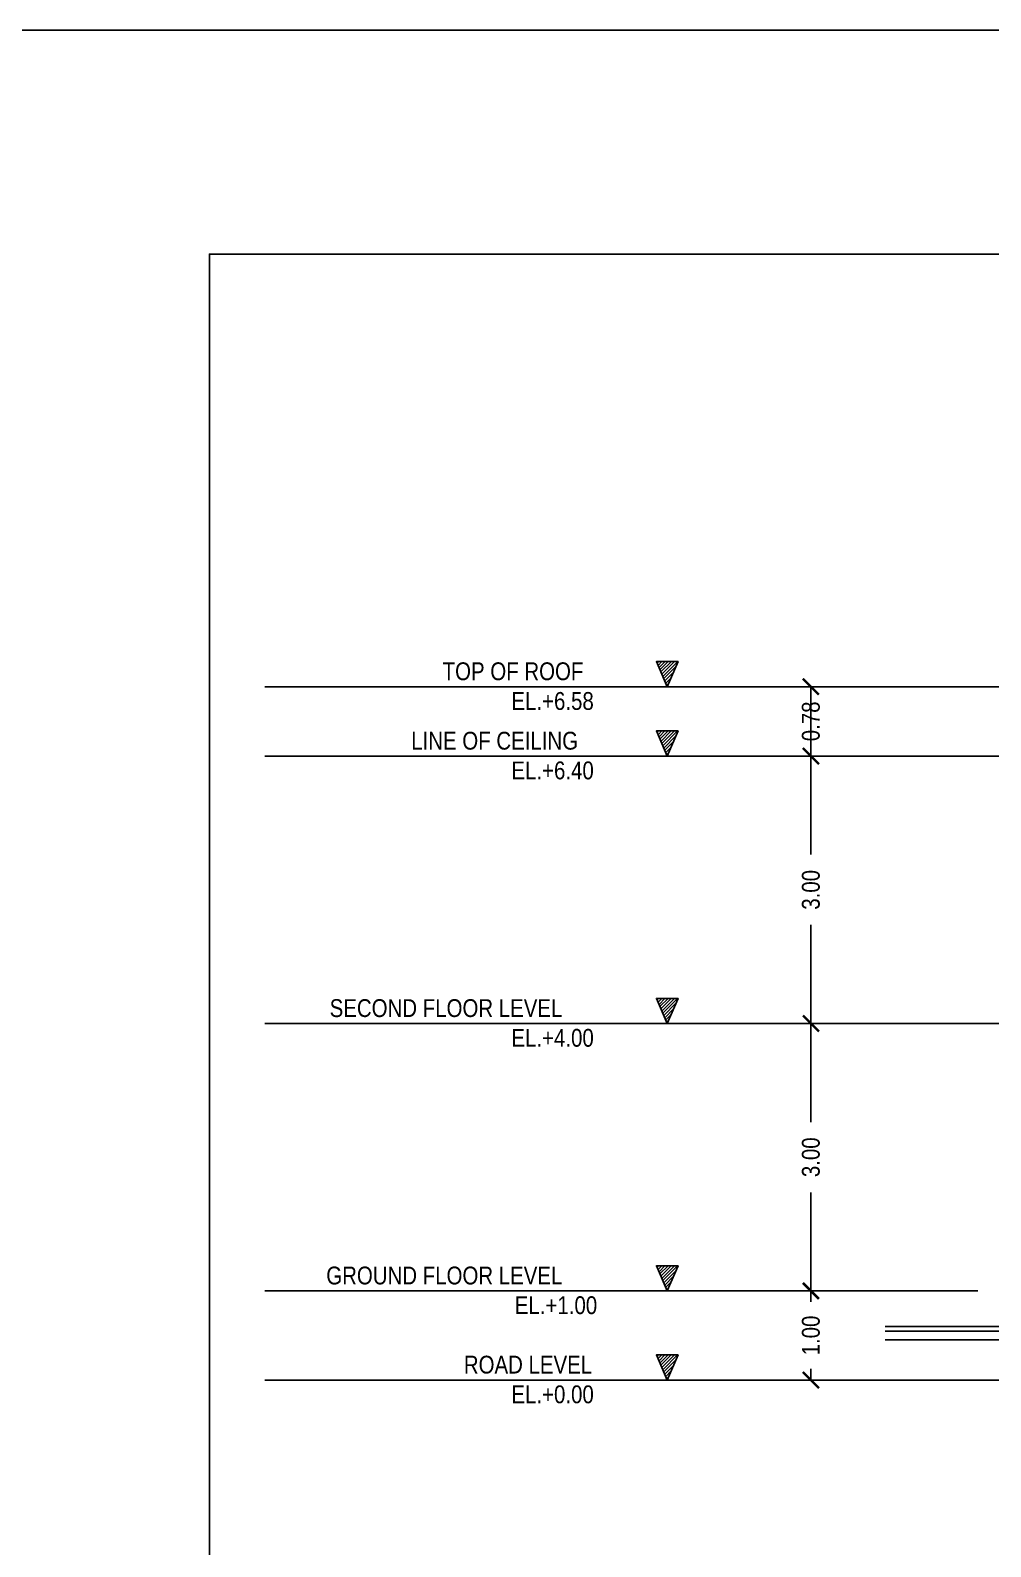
# Model space of a CAD drawing. Header units: inches. Extents: x 7263 to 14962, y 1317 to 2926.
# Drawn here: x 7417.7 to 7428.47, y 1504.1 to 1521.12 of the extents above; entities that cross this region are included whole.
import ezdxf

# ---------------------------------------------------------------- set-up
doc = ezdxf.new("R2010")
doc.units = ezdxf.units.IN
doc.header["$MEASUREMENT"] = 0
for name, color, linetype, lineweight in [('.13', 251, 'Continuous', 13), ('.20', 250, 'Continuous', 15), ('.25', 250, 'Continuous', 25), ('0.25', 250, 'Continuous', 25)]:
    doc.layers.add(name, color=color, linetype=linetype, lineweight=lineweight)
doc.layers.add('Layer6', color=6, linetype='Continuous')
doc.layers.add('Layer8', color=8, linetype='Continuous')
doc.styles.get("Standard").update_dxf_attribs({"font": ''})
doc.styles.get('Standard').set_extended_font_data('Tw Cen MT Condensed')
doc.dimstyles.new('ISOMETRIC -30', dxfattribs={"dimtxt": 0.2, "dimasz": 0.18, "dimexe": 0.18, "dimexo": 0.0625, "dimgap": 0.09, "dimtad": 0, "dimzin": 0, "dimdsep": 46, "dimtxsty": 'Standard', "dimblk": 'ARCHTICK', "dimcen": 0.09, "dimclrd": 8, "dimclre": 8, "dimclrt": 2, "dimadec": 0, "dimazin": 0, "dimtfac": 1, "dimtofl": 0, "dimtmove": 0, "dimatfit": 3, "dimfxl": 1, "dimtolj": 1, "dimtzin": 0, "dimarcsym": 0})
doc.dimstyles.get("Standard").update_dxf_attribs({"dimtxt": 0.2, "dimasz": 0.18, "dimexe": 0.18, "dimexo": 0.0625, "dimgap": 0.09, "dimtad": 0, "dimzin": 0, "dimdsep": 46, "dimtxsty": 'Standard', "dimblk": 'ARCHTICK', "dimcen": 0.09, "dimclrd": 8, "dimclre": 8, "dimclrt": 2, "dimadec": 0, "dimazin": 0, "dimtfac": 1, "dimtofl": 0, "dimtmove": 0, "dimatfit": 3, "dimfxl": 1, "dimtolj": 1, "dimtzin": 0, "dimarcsym": 0})

# ---------------------------------------------------------------- blocks, each defined once
blk = doc.blocks.new('_ArchTick')
at = {"color": 0, "linetype": 'ByBlock', "const_width": 0.15}
blk.add_lwpolyline([(-0.5, -0.5), (0.5, 0.5)], dxfattribs=at)
blk = doc.blocks.new('*D279')
at = {"layer": 'Defpoints', "color": 0, "transparency": 16777216}
for p in [(7426.457, 1509.973), (7427.09, 1509.973), (7427.09, 1506.973)]:
    blk.add_point(p, dxfattribs=at)
at = {"layer": 'Layer6', "color": 8, "lineweight": -2, "transparency": 16777216}
for p, q in [((7427.027, 1509.973), (7426.277, 1509.973)), ((7426.457, 1509.973), (7426.457, 1508.868)), ((7426.457, 1506.973), (7426.457, 1508.079)), ((7427.027, 1506.973), (7426.277, 1506.973))]:
    blk.add_line(p, q, dxfattribs=at)
at = {"layer": 'Layer6', "color": 8, "lineweight": -2, "transparency": 16777216, "xscale": 0.18, "yscale": 0.18, "zscale": 0.18}
for p, rotation in [((7426.457, 1509.973), 90), ((7426.457, 1506.973), 270)]:
    blk.add_blockref('_ArchTick', p, dxfattribs=dict(at, rotation=rotation))
at = {"layer": 'Layer6', "color": 2, "transparency": 16777216, "insert": (7426.457, 1508.473), "char_height": 0.2, "attachment_point": 5, "rotation": 90}
blk.add_mtext('\\A1;3.00', dxfattribs=at)
blk = doc.blocks.new('*D277')
at = {"layer": 'Defpoints', "color": 0, "transparency": 16777216}
for p in [(7426.457, 1512.973), (7427.09, 1512.973), (7427.09, 1509.973)]:
    blk.add_point(p, dxfattribs=at)
at = {"layer": 'Layer6', "color": 8, "lineweight": -2, "transparency": 16777216}
for p, q in [((7427.027, 1512.973), (7426.277, 1512.973)), ((7426.457, 1512.973), (7426.457, 1511.868)), ((7426.457, 1509.973), (7426.457, 1511.079)), ((7427.027, 1509.973), (7426.277, 1509.973))]:
    blk.add_line(p, q, dxfattribs=at)
at = {"layer": 'Layer6', "color": 8, "lineweight": -2, "transparency": 16777216, "xscale": 0.18, "yscale": 0.18, "zscale": 0.18}
for p, rotation in [((7426.457, 1512.973), 90), ((7426.457, 1509.973), 270)]:
    blk.add_blockref('_ArchTick', p, dxfattribs=dict(at, rotation=rotation))
at = {"layer": 'Layer6', "color": 2, "transparency": 16777216, "insert": (7426.457, 1511.473), "char_height": 0.2, "attachment_point": 5, "rotation": 90}
blk.add_mtext('\\A1;3.00', dxfattribs=at)
blk = doc.blocks.new('*D278')
at = {"layer": 'Defpoints', "color": 0, "transparency": 16777216}
for p in [(7426.457, 1513.752), (7427.09, 1513.752), (7427.09, 1512.973)]:
    blk.add_point(p, dxfattribs=at)
at = {"layer": 'Layer6', "color": 8, "lineweight": -2, "transparency": 16777216}
for p, q in [((7427.027, 1513.752), (7426.277, 1513.752)), ((7426.457, 1512.973), (7426.457, 1513.752)), ((7427.027, 1512.973), (7426.277, 1512.973))]:
    blk.add_line(p, q, dxfattribs=at)
at = {"layer": 'Layer6', "color": 8, "lineweight": -2, "transparency": 16777216, "xscale": 0.18, "yscale": 0.18, "zscale": 0.18}
for p, rotation in [((7426.457, 1513.752), 90), ((7426.457, 1512.973), 270)]:
    blk.add_blockref('_ArchTick', p, dxfattribs=dict(at, rotation=rotation))
at = {"layer": 'Layer6', "color": 2, "transparency": 16777216, "insert": (7426.457, 1513.363), "char_height": 0.2, "attachment_point": 5, "rotation": 90}
blk.add_mtext('\\A1;0.78', dxfattribs=at)
blk = doc.blocks.new('*D414')
at = {"layer": '.25', "color": 8, "lineweight": -2, "transparency": 16777216}
for p, q in [((7427.027, 1506.973), (7426.277, 1506.973)), ((7426.457, 1506.973), (7426.457, 1506.849)), ((7426.457, 1505.973), (7426.457, 1506.098)), ((7427.027, 1505.973), (7426.277, 1505.973))]:
    blk.add_line(p, q, dxfattribs=at)
at = {"layer": 'Defpoints', "color": 0, "transparency": 16777216}
for p in [(7427.09, 1506.973), (7426.457, 1505.973), (7427.09, 1505.973)]:
    blk.add_point(p, dxfattribs=at)
at = {"layer": '.25', "color": 8, "lineweight": -2, "transparency": 16777216, "xscale": 0.18, "yscale": 0.18, "zscale": 0.18}
for p, rotation in [((7426.457, 1506.973), 90), ((7426.457, 1505.973), 270)]:
    blk.add_blockref('_ArchTick', p, dxfattribs=dict(at, rotation=rotation))
at = {"layer": '.25', "color": 2, "transparency": 16777216, "insert": (7426.457, 1506.473), "char_height": 0.2, "attachment_point": 5, "rotation": 90}
blk.add_mtext('\\A1;1.00', dxfattribs=at)

msp = doc.modelspace()

# ---------------------------------------------------------------- hatches: boundary and pattern name
at = {"layer": '.13'}
h = msp.add_hatch(dxfattribs=at)
h.set_pattern_fill('ANSI31', color=0, scale=0.201353, style=0)
h.set_pattern_definition([(45, (7269.466674, 2560.350892), (-0.017797266, 0.017797266), [])])
h.paths.add_polyline_path([(7424.967, 1514.034), (7424.725, 1514.034), (7424.846, 1513.752)])
h = msp.add_hatch(dxfattribs=at)
h.set_pattern_fill('ANSI31', color=0, scale=0.201353, style=0)
h.set_pattern_definition([(45, (7269.466674, 2559.572595), (-0.017797266, 0.017797266), [])])
h.paths.add_polyline_path([(7424.967, 1513.255), (7424.725, 1513.255), (7424.846, 1512.973)])
h = msp.add_hatch(dxfattribs=at)
h.set_pattern_fill('ANSI31', color=0, scale=0.201353, style=0)
h.set_pattern_definition([(45, (7269.466674, 2556.572595), (-0.017797266, 0.017797266), [])])
h.paths.add_polyline_path([(7424.967, 1510.255), (7424.725, 1510.255), (7424.846, 1509.973)])
h = msp.add_hatch(dxfattribs=at)
h.set_pattern_fill('ANSI31', color=0, scale=0.201353, style=0)
h.set_pattern_definition([(45, (7269.466674, 2553.572595), (-0.017797266, 0.017797266), [])])
h.paths.add_polyline_path([(7424.967, 1507.255), (7424.725, 1507.255), (7424.846, 1506.973)])
h = msp.add_hatch(dxfattribs=at)
h.set_pattern_fill('ANSI31', color=0, scale=0.201353, style=0)
h.set_pattern_definition([(45, (7269.466674, 2552.572595), (-0.017797266, 0.017797266), [])])
h.paths.add_polyline_path([(7424.967, 1506.255), (7424.725, 1506.255), (7424.846, 1505.973)])

# ---------------------------------------------------------------- linework, layer by layer
at = {"layer": '.20', "color": 0}
for p, q in [((7424.725, 1514.034), (7424.967, 1514.034)), ((7424.725, 1513.255), (7424.967, 1513.255)), ((7424.725, 1510.255), (7424.967, 1510.255)), ((7424.725, 1507.255), (7424.967, 1507.255)), ((7424.725, 1506.255), (7424.967, 1506.255))]:
    msp.add_line(p, q, dxfattribs=at)
for p, q in [((7428.618, 1506.573), (7427.288, 1506.573)), ((7427.619, 1506.573), (7427.288, 1506.573)), ((7432.383, 1506.523), (7427.288, 1506.523)), ((7427.886, 1506.573), (7427.619, 1506.573)), ((7430.622, 1506.573), (7427.886, 1506.573)), ((7427.288, 1506.423), (7432.383, 1506.423)), ((7427.768, 1506.423), (7427.288, 1506.423))]:
    msp.add_line(p, q)
at = {"layer": '0.25', "color": 0}
for points in [[(7424.846, 1513.752), (7424.725, 1514.034), (7424.967, 1514.034), (7424.846, 1513.752)], [(7424.846, 1512.973), (7424.725, 1513.255), (7424.967, 1513.255), (7424.846, 1512.973)], [(7424.846, 1509.973), (7424.725, 1510.255), (7424.967, 1510.255), (7424.846, 1509.973)], [(7424.846, 1506.973), (7424.725, 1507.255), (7424.967, 1507.255), (7424.846, 1506.973)], [(7424.846, 1505.973), (7424.725, 1506.255), (7424.967, 1506.255), (7424.846, 1505.973)]]:
    msp.add_lwpolyline(points, dxfattribs=at)
at = {"layer": 'Defpoints'}
msp.add_lwpolyline([(7415.697, 1521.116), (7492.197, 1521.116), (7492.197, 1470.116), (7415.697, 1470.116)], close=True, dxfattribs=at)
at = {"layer": 'Layer6'}
msp.add_lwpolyline([(7489.687, 1472.626), (7419.712, 1472.626), (7419.712, 1518.606), (7489.687, 1518.606)], close=True, dxfattribs=at)
at = {"layer": 'Layer8'}
for p, q in [((7438.968, 1513.752), (7420.335, 1513.752)), ((7433.835, 1512.973), (7420.335, 1512.973)), ((7430.386, 1509.973), (7420.335, 1509.973)), ((7430.563, 1509.973), (7426.033, 1509.973)), ((7428.327, 1506.973), (7420.335, 1506.973)), ((7441.733, 1505.973), (7420.335, 1505.973))]:
    msp.add_line(p, q, dxfattribs=at)

# ---------------------------------------------------------------- texts
at = {"layer": 'Layer6', "color": 2, "char_height": 0.2, "attachment_point": 4}
for s, insert in [('\\pi-2.06667;TOP OF ROOF\\P\\pi-1.29524;EL.+6.58', (7424.394, 1513.757)), ('\\pi-2.41905;LINE OF CEILING\\P\\pi-1.29524;EL.+6.40', (7424.394, 1512.978)), ('\\pi-3.33333;SECOND FLOOR LEVEL\\P\\pi-1.29524;EL.+4.00', (7424.394, 1509.978)), ('\\pi-3.37143;GROUND FLOOR LEVEL\\P\\pi-1.25714;EL.+1.00', (7424.394, 1506.978)), ('\\pi-1.82857;ROAD LEVEL\\P\\pi-1.29524;EL.+0.00', (7424.394, 1505.978))]:
    msp.add_mtext(s, dxfattribs=dict(at, insert=insert))

# ---------------------------------------------------------------- dimensions: what is measured, and where the dimension line sits
at = {"layer": '.25', "color": 9, "true_color": 0xc7c8ca}
dim = msp.add_linear_dim(base=(7426.457, 1505.973), p1=(7427.09, 1506.973), p2=(7427.09, 1505.973), angle=90, text='1.00', dimstyle='ISOMETRIC -30', override={"dimpost": 'M'}, dxfattribs=at)
dim.commit()
dim.dimension.update_dxf_attribs({"geometry": '*D414', "text_midpoint": (7426.457, 1506.473)})
at = {"layer": 'Layer6'}
dim = msp.add_linear_dim(base=(7426.457, 1513.752), p1=(7427.09, 1512.973), p2=(7427.09, 1513.752), angle=90, text='0.78', dimstyle='Standard', override={"dimpost": 'M'}, dxfattribs=at)
dim.commit()
dim.dimension.update_dxf_attribs({"geometry": '*D278', "text_midpoint": (7426.457, 1513.363), "dimtype": 160})
for base, p1, p2, picture, middle in [((7426.457, 1512.973), (7427.09, 1509.973), (7427.09, 1512.973), '*D277', (7426.457, 1511.473)), ((7426.457, 1509.973), (7427.09, 1506.973), (7427.09, 1509.973), '*D279', (7426.457, 1508.473))]:
    dim = msp.add_linear_dim(base=base, p1=p1, p2=p2, angle=90, text='3.00', dimstyle='Standard', override={"dimpost": 'M'}, dxfattribs=at)
    dim.commit()
    dim.dimension.update_dxf_attribs({"geometry": picture, "text_midpoint": middle})

doc.saveas('drawing.dxf')
